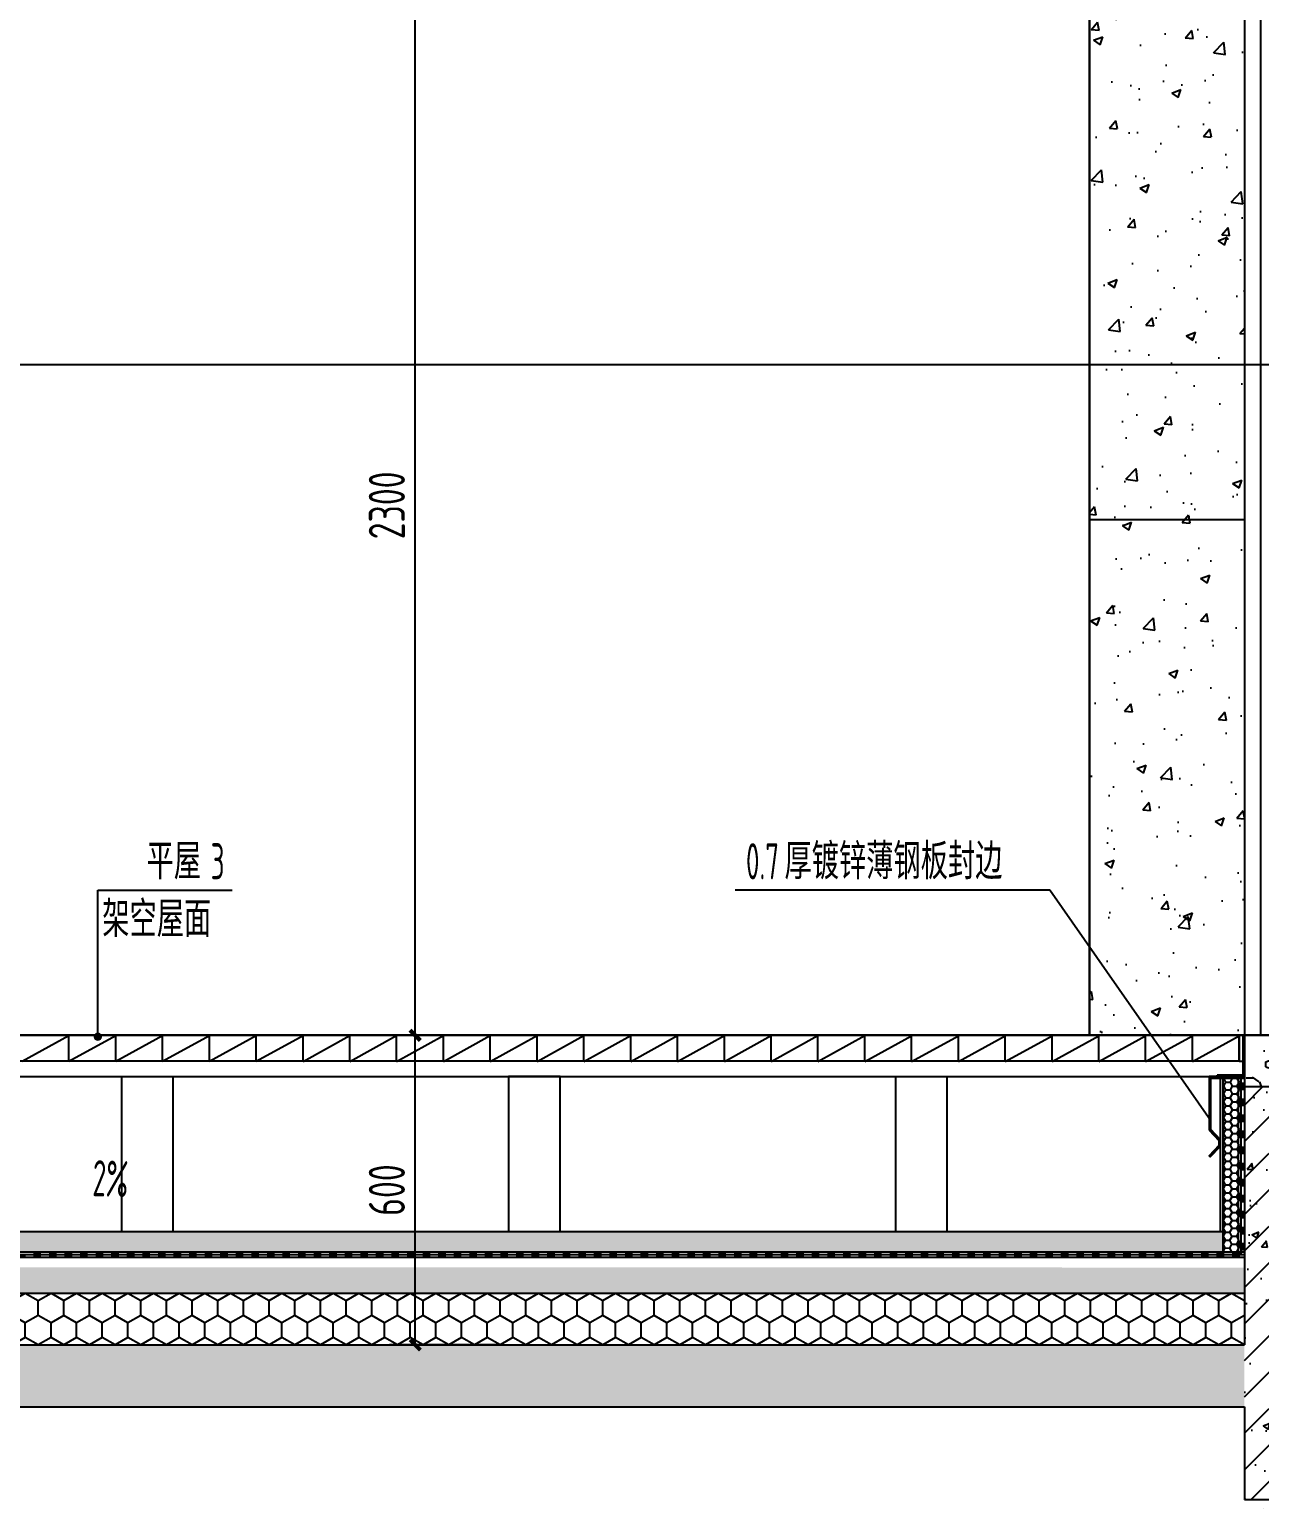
# Model space of a CAD drawing. Extents: x 198753 to 882193, y -399300 to 132460.
# Drawn here: x 409650 to 412034, y -65845 to -62995 of the extents above; entities that cross this region are included whole.
import ezdxf

# ---------------------------------------------------------------- set-up
doc = ezdxf.new("R2010")
doc.units = 0
doc.header["$LTSCALE"] = 1000
doc.header["$MEASUREMENT"] = 0
doc.linetypes.add('109-34 轴网$0$L1$0$$AUDIT_BAD_LTYPE1', pattern=[0])
doc.linetypes.add('DOTE', pattern=[2.42, 2, -0.2, 0.02, -0.2])
for name, color, linetype in [('01-标注_尺寸', 124, 'Continuous'), ('01-标注_符号', 200, 'Continuous'), ('02-TEXT_标注', 130, 'Continuous'), ('05-填充_156', 156, 'Continuous'), ('05-填充_天正', 26, 'Continuous'), ('A-D-玻璃剖线', 130, 'Continuous'), ('A-D-金属剖线', 200, 'Continuous'), ('A-O_屋面', 201, 'Continuous'), ('A-O_防水层', 222, 'Continuous'), ('A-SUR_保温', 222, 'Continuous'), ('A-TECH_结构', 21, 'Continuous'), ('A_AXIS-轴线', 36, 'DOTE'), ('A_STR-砌块墙', 121, 'Continuous'), ('A_STR-砼墙', 51, 'Continuous'), ('A_STR-砼柱', 51, 'Continuous'), ('D_石材E', 114, 'Continuous'), ('E-墙面分格', 146, 'Continuous')]:
    doc.layers.add(name, color=color, linetype=linetype)
doc.layers.add('04-不打印_辅助线', color=165, linetype='Continuous', plot=False)
doc.styles.add('_TCH_DIM', font='ROS1', dxfattribs={"width": 0.8, "bigfont": 'JD'})
doc.styles.add('_TCH_DIM_T3', font='ROS1', dxfattribs={"width": 0.8, "bigfont": 'JD'})
doc.dimstyles.new('_TCH_ARCH&&20', dxfattribs={"dimtxt": 70, "dimasz": 20, "dimexe": 50, "dimexo": 60, "dimgap": 20, "dimtad": 1, "dimdec": 0, "dimzin": 0, "dimdsep": 46, "dimtxsty": '_TCH_DIM_T3', "dimblk": 'ARCHTICK', "dimcen": 0.09, "dimclrt": 4, "dimazin": 2, "dimtfac": 1, "dimtdec": 0, "dimtix": 1, "dimtmove": 2, "dimatfit": 3, "dimfxl": 0, "dimtolj": 1, "dimtzin": 0, "dimarcsym": 0})
pattern_1 = [(45, (0, 0), (-35.355339, 35.355339), []), (50, (0, 0), (143.452037, -12.550427), [15, -165]), (355, (0, 0), (-27.750267, 150.438427), [12, -132]), (100.4514, (11.95, -1.05), (115.701876, 137.88791), [12.74804, -140.22842]), (46.1842, (0, 40), (213.44821, -33.1038), [22.5, -247.5]), (96.6356, (17.79, 37.24), (186.93254, 194.82357), [19.12206, -210.3426]), (351.1842, (0, 40), (186.93239, 194.82372), [18, -198]), (21, (20, 30), (119.38141, -80.523778), [15, -165]), (326, (20, 30), (48.663066, 145.03001), [12, -132]), (71.4514, (29.95, 23.29), (168.044526, 64.5061), [12.74804, -140.22842]), (37.5, (0, 0), (2.431971, 66.578771), [0, -130.4, 0, -134, 0, -132.5]), (7.5, (0, 0), (52.613907, 78.882342), [0, -76.4, 0, -127.4, 0, -50.5]), (327.5, (-44.6, 0), (106.764487, -4.5109743), [0, -50, 0, -156, 0, -207]), (317.5, (-64.6, 0), (116.637234, 20.020996), [0, -65, 0, -103.6, 0, -147])]
pattern_2 = [(0, (70.8, -73.2), (120, 240), [0, -240]), (0, (-69.6, -105.6), (120, 240), [0, -240]), (0, (8.4, -108), (120, 240), [0, -240]), (0, (93.6, -37.2), (120, 240), [0, -240]), (0, (-6, -120), (120, 240), [0, -240]), (0, (117.6, 114), (120, 240), [0, -240]), (0, (44.4, 94.8), (120, 240), [0, -240]), (0, (82.8, 64.8), (120, 240), [0, -240]), (0, (-112.8, 60), (120, 240), [0, -240]), (0, (4.8, 49.2), (120, 240), [0, -240]), (0, (-40.8, -12), (120, 240), [0, -240]), (0, (-38.4, -102), (120, 240), [0, -240]), (0, (51.6, -111.6), (120, 240), [0, -240]), (0, (117.6, -6), (120, 240), [0, -240]), (0, (-106.8, -43.2), (120, 240), [0, -240]), (0, (-86.4, -2.4), (120, 240), [0, -240]), (0, (7.2, -19.2), (120, 240), [0, -240]), (0, (-26.4, -54), (120, 240), [0, -240]), (0, (-45.6, 25.2), (120, 240), [0, -240]), (0, (-15.6, 115.2), (120, 240), [0, -240]), (0, (-97.2, -93.6), (120, 240), [0, -240]), (0, (34.8, 66), (120, 240), [0, -240]), (0, (-76.8, 69.6), (120, 240), [0, -240]), (0, (-96, 100.8), (120, 240), [0, -240]), (130.601294, (102.857, 38.857), (-599.99999337, 720.00000315), [10.53662, -4414.8444]), (18.434949, (85.714, 43.43), (599.9999978, 239.9999982), [10.8421, -1507.05116]), (90, (85.71, 33.14), (120, 240), [10.28571, -469.71426]), (161.565051, (96, 29.714), (-600.000003, 239.999982), [10.8421, -1507.05116]), (53.130102, (96, 29.714), (120, 240), [11.42857, -1188.5714]), (135, (105.14, -92.57), (-120.000015, 239.999984), [9.69746, -669.12504]), (45, (91.43, -92.57), (120, 239.999999), [9.69746, -669.12504]), (135, (98.286, -99.43), (-120.000015, 239.999984), [9.69746, -669.12504]), (45, (98.286, -99.43), (120, 239.999999), [9.69746, -669.12504]), (116.56505, (-10.29, 68.57), (-2e-05, 479.99999), [12.77753, -255.5506]), (180, (-16, 80), (-120, 240), [13.71429, -226.2857]), (63.43495, (-35.43, 68.57), (1e-06, 480), [12.77753, -255.5506]), (116.56505, (-29.71, 57.14), (-2e-05, 479.99999), [12.77753, -255.5506]), (0, (-29.71, 57.14), (120, 240), [13.71429, -226.2857]), (63.43495, (-16, 57.14), (1e-06, 480), [12.77753, -255.5506]), (107.102728, (80, -12.571), (-359.99998624, 1200.00000194), [15.54454, -6513.161]), (143.972626, (75.429, 2.286), (-2279.9999711, 1679.9999981), [15.54454, -3248.808]), (180, (62.86, 11.43), (-120, 240), [14.85714, -225.14284]), (36.0273733, (35.429, 2.286), (2279.99998315, 1679.9999819), [15.54454, -3248.808]), (71.565051, (30.857, -11.43), (360.000002, 1199.999998), [14.45613, -1503.43712]), (107.102728, (35.429, -26.286), (-359.99998624, 1200.00000194), [15.54454, -6513.161]), (143.972626, (48, -35.429), (-2279.9999711, 1679.9999981), [15.54454, -3248.808]), (0, (48, -35.43), (120, 240), [14.85714, -225.14284]), (36.0273733, (62.857, -35.429), (2279.99998315, 1679.9999819), [15.54454, -3248.808]), (71.565051, (75.43, -26.286), (360.000002, 1199.999998), [14.45613, -1503.43712]), (150.255118, (82.286, 99.43), (-360.0000009, 239.999997), [9.21401, -1925.72784]), (90, (74.29, 94.86), (120, 240), [9.14286, -470.8571]), (29.744881, (74.286, 94.857), (360.0000002, 239.9999989), [9.21401, -1925.72784]), (116.56505, (26.29, -70.86), (-2e-05, 479.99999), [12.77753, -255.5506]), (168.690067, (20.571, -59.429), (-1080.0000008, 239.999994), [11.6549, -2435.8742]), (41.185925, (0, -65.143), (2999.99998182, 2639.99997692), [12.14874, -5090.3208]), (90, (0, -76.57), (120, 240), [11.42857, -468.5714]), (138.814074, (9.143, -84.571), (-2999.99994668, 2640.0000168), [12.14874, -5090.3208]), (16.6992442, (9.143, -84.571), (3959.9999702, 1199.99998743), [11.93178, -4999.415]), (60.945396, (20.571, -81.143), (119.99999968, 239.99999788), [11.76643, -4930.1358]), (109.983106, (-74.286, 29.714), (-600.00000226, 1679.99999555), [13.3768, -5604.879]), (155.556045, (-78.857, 42.286), (-1560.00000595, 719.99998504), [13.8092, -5786.0526]), (24.4439547, (-104, 42.286), (1560.00000078, 719.99999654), [13.8092, -5786.0526]), (70.0168934, (-108.571, 29.714), (600.0000018, 1679.99999583), [13.3768, -5604.879]), (109.983106, (-104, 17.143), (-600.00000226, 1679.99999555), [13.3768, -5604.879]), (160.016893, (-91.429, 12.571), (-600.0000004, 239.9999891), [13.3768, -2795.751]), (19.9831065, (-91.429, 12.571), (599.9999967, 239.9999996), [13.3768, -2795.751]), (70.0168934, (-78.857, 17.143), (600.0000018, 1679.99999583), [13.3768, -5604.879]), (122.005383, (14.857, 8), (-120.0000161, 239.9999877), [10.78169, -2253.3736]), (18.434949, (-1.143, 13.714), (599.9999978, 239.9999982), [10.8421, -1507.05116]), (90, (-1.14, 3.43), (120, 240), [10.28571, -469.71426]), (161.565051, (9.143, 0), (-600.000003, 239.999982), [10.8421, -1507.05116]), (54.4623222, (9.143, 0), (839.9999988, 1199.9999982), [9.83123, -4119.2846]), (116.56505, (-54.86, -50.29), (-2e-05, 479.99999), [12.77753, -255.5506]), (180, (-60.57, -38.86), (-120, 240), [12.57143, -227.42856]), (59.0362434, (-80, -50.286), (120.0000004, 239.9999988), [13.32789, -2785.5288]), (120.963756, (-73.143, -61.714), (-120.0000164, 239.999989), [13.32789, -2785.5288]), (0, (-73.14, -61.71), (120, 240), [12.57143, -227.42856]), (63.43495, (-60.57, -61.71), (1e-06, 480), [12.77753, -255.5506])]

# ---------------------------------------------------------------- blocks, each defined once
blk = doc.blocks.new('$LinePat$防水层2')
at = {"color": 0}
blk.add_line((0, 0), (600, 0), dxfattribs=at)
blk.add_solid([(150, 0), (450, 0), (150, -100), (450, -100)], dxfattribs=at)
blk = doc.blocks.new('$LinePat$空心砌块')
at = {"color": 0}
for p in [(0, -300), (536, -300)]:
    blk.add_line(p, (536, 0), dxfattribs=at)
blk = doc.blocks.new('$LinePat$聚苯板')
at = {"color": 0}
for p, q in [((14.8, -8.6), (0, 0)), ((29.7, 0), (14.8, -8.6)), ((14.8, -8.6), (14.8, -25.7)), ((14.8, -25.7), (0, -34.3)), ((29.7, -34.3), (14.8, -25.7)), ((0, -34.3), (0, -51.4)), ((0, -51.4), (14.8, -60)), ((14.8, -60), (29.7, -51.4))]:
    blk.add_line(p, q, dxfattribs=at)
blk = doc.blocks.new('_ArchTick')
at = {"color": 0, "linetype": 'ByBlock', "const_width": 0.4}
blk.add_lwpolyline([(-0.5, -0.5), (0.5, 0.5)], dxfattribs=at)
blk = doc.blocks.new('*D1657')
at = {"layer": '01-标注_尺寸', "color": 0, "lineweight": -2, "transparency": 16777216}
for p, q in [((410564.7, -62644.9), (410348.1, -62644.9)), ((410398.1, -64944.9), (410398.1, -62644.9)), ((410564.7, -64944.9), (410348.1, -64944.9))]:
    blk.add_line(p, q, dxfattribs=at)
at = {"layer": 'Defpoints', "color": 0, "transparency": 16777216}
for p in [(410398.1, -62644.9), (410624.7, -62644.9), (410624.7, -64944.9)]:
    blk.add_point(p, dxfattribs=at)
at = {"layer": '01-标注_尺寸', "color": 0, "lineweight": -2, "transparency": 16777216, "xscale": 20, "yscale": 20, "zscale": 20}
for p, rotation in [((410398.1, -62644.9), 90), ((410398.1, -64944.9), 270)]:
    blk.add_blockref('_ArchTick', p, dxfattribs=dict(at, rotation=rotation))
at = {"layer": '01-标注_尺寸', "color": 4, "transparency": 16777216, "insert": (410343.1, -63917.6), "char_height": 70, "attachment_point": 5, "rotation": 90, "style": '_TCH_DIM_T3'}
blk.add_mtext('\\A1;2300', dxfattribs=at)
blk = doc.blocks.new('*D1658')
at = {"layer": '01-标注_尺寸', "color": 0, "lineweight": -2, "transparency": 16777216}
for p, q in [((410564.7, -64944.9), (410348.1, -64944.9)), ((410398.1, -65544.9), (410398.1, -64944.9)), ((410564.7, -65544.9), (410348.1, -65544.9))]:
    blk.add_line(p, q, dxfattribs=at)
at = {"layer": 'Defpoints', "color": 0, "transparency": 16777216}
for p in [(410398.1, -64944.9), (410624.7, -64944.9), (410624.7, -65544.9)]:
    blk.add_point(p, dxfattribs=at)
at = {"layer": '01-标注_尺寸', "color": 0, "lineweight": -2, "transparency": 16777216, "xscale": 20, "yscale": 20, "zscale": 20}
for p, rotation in [((410398.1, -64944.9), 90), ((410398.1, -65544.9), 270)]:
    blk.add_blockref('_ArchTick', p, dxfattribs=dict(at, rotation=rotation))
at = {"layer": '01-标注_尺寸', "color": 4, "transparency": 16777216, "insert": (410343.1, -65244.9), "char_height": 70, "attachment_point": 5, "rotation": 90, "style": '_TCH_DIM_T3'}
blk.add_mtext('\\A1;600', dxfattribs=at)
blk = doc.blocks.new('$WINLIB2D$00000004')
at = {"color": 0}
for points in [[(-0.5, 0.5), (-0.5, -0.5)], [(-0.5, 0.5), (0.5, 0.5)], [(0.5, -0.5), (0.5, 0.5)], [(-0.5, 0.2406), (0.5, 0.2406)], [(-0.5, -0.5), (0.5, -0.5)]]:
    blk.add_lwpolyline(points, dxfattribs=at)

msp = doc.modelspace()

# ---------------------------------------------------------------- hatches: boundary and pattern name
at = {"layer": '05-填充_156'}
h = msp.add_hatch(dxfattribs=at)
h.set_pattern_fill('AR-CONC', color=256, scale=100)
h.set_pattern_definition([(50, (362287.21, -77844.9), (182.18467, -15.9391), [19.05, -209.55]), (355, (362287.21, -77844.9), (-35.2428, 191.05664), [15.24, -167.64]), (100.451, (362302.4, -77846.23), (146.9425, 175.1167), [16.19, -178.09]), (46.1842, (362287.21, -77794.1), (271.079, -42.0423), [28.575, -314.325]), (96.6356, (362309.8, -77797.6), (237.4042, 247.4256), [24.285, -267.135]), (351.184, (362287.21, -77794.1), (237.4046, 247.4251), [22.86, -251.46]), (21, (362312.61, -77806.8), (151.6149, -102.2655), [19.05, -209.55]), (326, (362312.61, -77806.8), (61.802, 184.18797), [15.24, -167.64]), (71.4514, (362325.25, -77815.32), (213.4165, 81.92286), [16.19, -178.09]), (37.5, (362287.214, -77844.9), (3.0886, 84.55504), [0, -165.608, 0, -170.18, 0, -168.275]), (7.5, (362287.21, -77844.9), (66.81966, 100.18057), [0, -97.028, 0, -161.798, 0, -64.135]), (327.5, (362230.57, -77844.9), (135.590595, -5.72874), [0, -63.5, 0, -198.12, 0, -262.89]), (317.5, (362205.17, -77844.9), (148.12918, 25.4265), [0, -82.55, 0, -131.572, 0, -186.69])])
h.paths.add_polyline_path([(411704.9, -62644.9), (412004.9, -62644.9), (412004.9, -64944.9), (411704.9, -64944.9)])
at = {"layer": '05-填充_天正', "linetype": '109-34 轴网$0$L1$0$$AUDIT_BAD_LTYPE1'}
h = msp.add_hatch(dxfattribs=at)
h.set_pattern_fill('加气混凝土', color=256, scale=20, style=0)
h.set_pattern_definition(pattern_2)
h.paths.add_polyline_path([(412004.9, -65044.9), (412124.9, -65044.9), (412124.9, -64944.9), (412004.9, -64944.9)])
at = {"layer": '05-填充_天正'}
h = msp.add_hatch(dxfattribs=at)
h.set_pattern_fill('钢筋混凝土', color=256, scale=20, style=0)
h.set_pattern_definition(pattern_1)
h.paths.add_polyline_path([(412004.9, -65844.9), (412404.9, -65844.9), (412404.9, -65044.9), (412004.9, -65044.9)])
h = msp.add_hatch(dxfattribs=at)
h.set_pattern_fill('钢筋混凝土', color=256, scale=20, style=0)
h.set_pattern_definition(pattern_1)
h.paths.add_polyline_path([(412004.9, -65664.9), (412004.9, -65544.9), (407854.9, -65544.9), (407854.9, -65664.9)])
at = {"layer": '05-填充_天正', "linetype": '109-34 轴网$0$L1$0$$AUDIT_BAD_LTYPE1'}
h = msp.add_hatch(dxfattribs=at)
h.set_pattern_fill('加气混凝土', color=256, scale=20, style=0)
h.set_pattern_definition(pattern_2)
h.paths.add_polyline_path([(412124.9, -65844.9), (412004.9, -65844.9), (412004.9, -66844.9), (412124.9, -66844.9)])
at = {"layer": 'A-SUR_保温'}
h = msp.add_hatch(dxfattribs=at)
h.set_pattern_fill('混凝土', color=26, scale=15)
h.set_pattern_definition([(50, (318550.37, 336778.2), (107.589027, -9.41282), [11.25, -123.75]), (355, (318550.37, 336778.2), (-20.8127, 112.82882), [9, -99]), (100.4514, (318559.34, 336777.41), (86.776407, 103.41593), [9.561029, -105.171317]), (46.1842, (318550.37, 336808.2), (160.086157, -24.827852), [16.875, -185.625]), (96.6356, (318563.71, 336806.13), (140.199406, 146.11768), [14.34154, -157.75695]), (351.1842, (318550.37, 336808.2), (140.19929, 146.11779), [13.5, -148.5]), (21, (318565.37, 336800.7), (89.536058, -60.392834), [11.25, -123.75]), (326, (318565.37, 336800.7), (36.4973, 108.772507), [9, -99]), (71.4514, (318572.83, 336795.66), (126.033394, 48.379575), [9.561029, -105.171317]), (37.5, (318550.372, 336778.197), (1.8239783, 49.934078), [0, -97.8, 0, -100.5, 0, -99.375]), (7.5, (318550.37, 336778.2), (39.4604306, 59.161757), [0, -57.3, 0, -95.55, 0, -37.875]), (327.5, (318516.922, 336778.197), (80.0733654, -3.3832308), [0, -37.5, 0, -117, 0, -155.25]), (317.5, (318501.92, 336778.2), (87.477925, 15.015747), [0, -48.75, 0, -77.7, 0, -110.25])])
h.paths.add_polyline_path([(411963.6, -65365), (411963.6, -65325), (407797.1, -65324.9), (407796.8, -65365)])
h = msp.add_hatch(dxfattribs=at)
h.set_pattern_fill('加气混凝土', color=26, scale=20)
h.set_pattern_definition([(0, (438779.92, 332549.66), (120, 240), [0, -240]), (0, (438639.52, 332517.26), (120, 240), [0, -240]), (0, (438717.52, 332514.86), (120, 240), [0, -240]), (0, (438802.72, 332585.66), (120, 240), [0, -240]), (0, (438703.12, 332502.86), (120, 240), [0, -240]), (0, (438826.72, 332736.86), (120, 240), [0, -240]), (0, (438753.52, 332717.66), (120, 240), [0, -240]), (0, (438791.92, 332687.66), (120, 240), [0, -240]), (0, (438596.32, 332682.86), (120, 240), [0, -240]), (0, (438713.92, 332672.06), (120, 240), [0, -240]), (0, (438668.32, 332610.86), (120, 240), [0, -240]), (0, (438670.72, 332520.86), (120, 240), [0, -240]), (0, (438760.72, 332511.26), (120, 240), [0, -240]), (0, (438826.72, 332616.86), (120, 240), [0, -240]), (0, (438602.32, 332579.66), (120, 240), [0, -240]), (0, (438622.72, 332620.46), (120, 240), [0, -240]), (0, (438716.32, 332603.66), (120, 240), [0, -240]), (0, (438682.72, 332568.86), (120, 240), [0, -240]), (0, (438663.52, 332648.06), (120, 240), [0, -240]), (0, (438693.52, 332738.06), (120, 240), [0, -240]), (0, (438611.92, 332529.26), (120, 240), [0, -240]), (0, (438743.92, 332688.86), (120, 240), [0, -240]), (0, (438632.32, 332692.46), (120, 240), [0, -240]), (0, (438613.12, 332723.66), (120, 240), [0, -240]), (130.601294, (438811.976, 332661.719), (-599.99999337, 720.00000315), [10.53662, -4414.8444]), (18.434949, (438794.833, 332666.29), (599.9999978, 239.9999982), [10.8421, -1507.05116]), (90, (438794.83, 332656), (120, 240), [10.28571, -469.71426]), (161.565051, (438805.12, 332652.576), (-600.000003, 239.999982), [10.8421, -1507.05116]), (53.130102, (438805.12, 332652.576), (120, 240), [11.42857, -1188.5714]), (135, (438814.26, 332530.29), (-120.000015, 239.999984), [9.69746, -669.12504]), (45, (438800.55, 332530.29), (120, 239.999999), [9.69746, -669.12504]), (135, (438807.405, 332523.43), (-120.000015, 239.999984), [9.69746, -669.12504]), (45, (438807.405, 332523.43), (120, 239.999999), [9.69746, -669.12504]), (116.56505, (438698.83, 332691.43), (-2e-05, 479.99999), [12.77753, -255.5506]), (180, (438693.12, 332702.86), (-120, 240), [13.71429, -226.2857]), (63.43495, (438673.7, 332691.43), (1e-06, 480), [12.77753, -255.5506]), (116.56505, (438679.4, 332680), (-2e-05, 479.99999), [12.77753, -255.5506]), (0, (438679.4, 332680), (120, 240), [13.71429, -226.2857]), (63.43495, (438693.12, 332680), (1e-06, 480), [12.77753, -255.5506]), (107.102728, (438789.119, 332610.29), (-359.99998624, 1200.00000194), [15.54454, -6513.161]), (143.972626, (438784.548, 332625.147), (-2279.9999711, 1679.9999981), [15.54454, -3248.808]), (180, (438771.98, 332634.3), (-120, 240), [14.85714, -225.14284]), (36.0273733, (438744.548, 332625.147), (2279.99998315, 1679.9999819), [15.54454, -3248.808]), (71.565051, (438739.976, 332611.433), (360.000002, 1199.999998), [14.45613, -1503.43712]), (107.102728, (438744.548, 332596.576), (-359.99998624, 1200.00000194), [15.54454, -6513.161]), (143.972626, (438757.12, 332587.433), (-2279.9999711, 1679.9999981), [15.54454, -3248.808]), (0, (438757.12, 332587.43), (120, 240), [14.85714, -225.14284]), (36.0273733, (438771.976, 332587.433), (2279.99998315, 1679.9999819), [15.54454, -3248.808]), (71.565051, (438784.548, 332596.576), (360.000002, 1199.999998), [14.45613, -1503.43712]), (150.255118, (438791.405, 332722.29), (-360.0000009, 239.999997), [9.21401, -1925.72784]), (90, (438783.4, 332717.72), (120, 240), [9.14286, -470.8571]), (29.744881, (438783.405, 332717.72), (360.0000002, 239.9999989), [9.21401, -1925.72784]), (116.56505, (438735.4, 332552), (-2e-05, 479.99999), [12.77753, -255.5506]), (168.690067, (438729.69, 332563.433), (-1080.0000008, 239.999994), [11.6549, -2435.8742]), (41.185925, (438709.119, 332557.719), (2999.99998182, 2639.9999769), [12.14874, -5090.3208]), (90, (438709.12, 332546.29), (120, 240), [11.42857, -468.5714]), (138.814074, (438718.262, 332538.29), (-2999.99994668, 2640.0000168), [12.14874, -5090.3208]), (16.6992442, (438718.262, 332538.29), (3959.9999702, 1199.99998743), [11.93178, -4999.415]), (60.945396, (438729.691, 332541.719), (119.99999968, 239.99999788), [11.76643, -4930.1358]), (109.983106, (438634.833, 332652.576), (-600.00000226, 1679.99999555), [13.3768, -5604.879]), (155.556045, (438630.262, 332665.147), (-1560.00000595, 719.99998504), [13.8092, -5786.0526]), (24.4439547, (438605.119, 332665.147), (1560.00000078, 719.99999654), [13.8092, -5786.0526]), (70.0168934, (438600.548, 332652.576), (600.0000018, 1679.99999583), [13.3768, -5604.879]), (109.983106, (438605.119, 332640.004), (-600.00000226, 1679.99999555), [13.3768, -5604.879]), (160.016893, (438617.69, 332635.433), (-600.0000004, 239.9999891), [13.3768, -2795.751]), (19.9831065, (438617.69, 332635.433), (599.9999967, 239.9999996), [13.3768, -2795.751]), (70.0168934, (438630.262, 332640.004), (600.0000018, 1679.99999583), [13.3768, -5604.879]), (122.005383, (438723.976, 332630.862), (-120.0000161, 239.9999877), [10.78169, -2253.3736]), (18.434949, (438707.976, 332636.576), (599.9999978, 239.9999982), [10.8421, -1507.05116]), (90, (438707.98, 332626.29), (120, 240), [10.28571, -469.71426]), (161.565051, (438718.262, 332622.86), (-600.000003, 239.999982), [10.8421, -1507.05116]), (54.462322, (438718.262, 332622.862), (839.9999988, 1199.9999982), [9.83123, -4119.2846]), (116.56505, (438654.26, 332572.58), (-2e-05, 479.99999), [12.77753, -255.5506]), (180, (438648.55, 332584), (-120, 240), [12.57143, -227.42856]), (59.0362434, (438629.12, 332572.576), (120.0000004, 239.9999988), [13.32789, -2785.5288]), (120.963756, (438635.976, 332561.147), (-120.0000164, 239.999989), [13.32789, -2785.5288]), (0, (438635.98, 332561.15), (120, 240), [12.57143, -227.42856]), (63.43495, (438648.55, 332561.15), (1e-06, 480), [12.77753, -255.5506])])
h.paths.add_polyline_path([(412004.9, -65444.9), (412004.9, -65395), (407804.9, -65394.7), (407804.9, -65444.8)])

# ---------------------------------------------------------------- linework, layer by layer
at = {"layer": '01-标注_符号'}
for p, q in [((409783, -64947.6), (409783, -64663.5)), ((409783, -64663.5), (410043.6, -64663.5)), ((411628, -64663.5), (411018, -64663.5)), ((411939.5, -65110.9), (411628, -64663.5))]:
    msp.add_line(p, q, dxfattribs=at)
at = {"layer": '01-标注_符号', "const_width": 8}
msp.add_lwpolyline([(409783, -64951.6, 1), (409783, -64943.6, 1)], format="xyb", close=True, dxfattribs=at)
at = {"layer": '01-标注_符号'}
msp.add_lwpolyline([(409690.4, -65275, 0, 0, 0), (409849, -65280.1, 16, 0, 0), (409909, -65282.1, 0, 0, 0)], format="xyseb", dxfattribs=at)
at = {"layer": '04-不打印_辅助线', "color": 251}
for p, q in [((418057.9, -63644.9), (342773.5, -63644.9)), ((418057.9, -64944.9), (338573.5, -64944.9))]:
    msp.add_line(p, q, dxfattribs=at)
at = {"layer": '05-填充_156'}
msp.add_lwpolyline([(411704.9, -62644.9), (412004.9, -62644.9), (412004.9, -64944.9), (411704.9, -64944.9)], close=True, dxfattribs=at)
at = {"layer": 'A-D-金属剖线'}
msp.add_line((411951.9, -65025), (411951.9, -65022), dxfattribs=at)
for points in [[(411951.9, -65025), (412004.9, -65025), (412004.9, -64944.9), (412001.9, -64944.9), (412001.9, -65022), (411951.9, -65022)], [(411936.5, -65128.5), (411955.6, -65148.5), (411955.6, -65158.5), (411936.5, -65178.5), (411938.6, -65180.6), (411958.6, -65159.7), (411958.6, -65147.2), (411939.5, -65127.4), (411939.5, -65028), (412004.9, -65028), (412004.9, -65028), (412004.9, -65028), (412004.9, -65025), (411936.5, -65025), (411936.5, -65128.5)]]:
    msp.add_lwpolyline(points, dxfattribs=at)
at = {"layer": 'A-O_屋面'}
for p, q in [((411994.9, -64995), (412001.9, -64995)), ((407822.2, -65024.9), (412004.9, -65025)), ((411958.6, -65325.3), (411958.6, -65028)), ((411963.6, -65325.3), (411963.6, -65028)), ((411963.6, -65364.9), (411963.6, -65028)), ((407775.2, -65324.9), (411963.6, -65324.9)), ((407775.2, -65374.9), (412004.9, -65374.9))]:
    msp.add_line(p, q, dxfattribs=at)
msp.add_lwpolyline([(407775.2, -64300.3), (407775.2, -65339.9, 0.49936), (407810.2, -65374.9), (412004.9, -65374.9)], format="xyb", dxfattribs=at)
for points in [[(407822.2, -64944.9), (411994.9, -64944.9), (411994.9, -64995), (407822.2, -64995)], [(409829, -65025), (409829, -65325.1), (409929, -65325.1), (409929, -65025.1), (409829, -65025.1)], [(410579, -65025), (410579, -65325), (410679, -65325), (410679, -65025), (410579, -65025)], [(411329, -65025.2), (411329, -65325.2), (411429, -65325.2), (411429, -65025.2), (411329, -65025.2)]]:
    msp.add_lwpolyline(points, close=True, dxfattribs=at)
msp.add_lwpolyline([(407774.9, -65444.9), (412003.3, -65444.9)], dxfattribs=at)
at = {"layer": 'A-O_防水层'}
msp.add_lwpolyline([(407785.2, -64644.9), (407785.2, -65339.9, 0.414214), (407810.2, -65364.9), (411998.5, -65364.9)], format="xyb", dxfattribs=at)
at = {"layer": 'A-TECH_结构'}
msp.add_lwpolyline([(412004.9, -63044.9), (412004.9, -64944.9)], dxfattribs=at)
at = {"layer": 'A_AXIS-轴线', "ltscale": 0.4}
msp.add_line((408537.3, -64944.9), (414162.8, -64944.9), dxfattribs=at)
at = {"layer": 'A_STR-砌块墙', "linetype": '109-34 轴网$0$L1$0$$AUDIT_BAD_LTYPE1'}
for p, q in [((412124.9, -64944.9), (412004.9, -64944.9)), ((412004.9, -64944.9), (412004.9, -65044.9))]:
    msp.add_line(p, q, dxfattribs=at)
at = {"layer": 'A_STR-砼墙'}
for p, q in [((407854.9, -65544.9), (412004.9, -65544.9)), ((407854.9, -65664.9), (412004.9, -65664.9))]:
    msp.add_line(p, q, dxfattribs=at)
at = {"layer": 'A_STR-砼柱'}
for p, q in [((412404.9, -65044.9), (412004.9, -65044.9)), ((412004.9, -65044.9), (412004.9, -65544.9)), ((412004.9, -65664.9), (412004.9, -65844.9)), ((412004.9, -65844.9), (412404.9, -65844.9))]:
    msp.add_line(p, q, dxfattribs=at)
at = {"layer": 'D_石材E'}
msp.add_line((411704.9, -62644.9), (411704.9, -64944.9), dxfattribs=at)
at = {"layer": 'E-墙面分格'}
msp.add_line((411704.9, -63944.9), (412004.9, -63944.9), dxfattribs=at)

# ---------------------------------------------------------------- block references
at = {"layer": 'A-D-玻璃剖线', "xscale": 2300, "yscale": -120, "zscale": 120, "rotation": 269.9999999999984}
msp.add_blockref('$WINLIB2D$00000004', (412064.9, -63794.9), dxfattribs=at)
at = {"layer": 'A-O_防水层', "yscale": 0.05, "zscale": 0.05}
for p, xscale, rotation in [((411993.5, -65058.7), 0.05109198122553965, 89.9999999996934), ((411998.5, -65059.2), 0.05186735958813216, 89.99999999973696), ((411993.5, -65089.3), 0.05109198122553965, 89.9999999996934), ((411998.5, -65090.3), 0.05186735958813216, 89.99999999973696), ((411993.5, -65120), 0.05109198122553965, 89.9999999996934), ((411998.5, -65121.4), 0.05186735958813216, 89.99999999973696), ((411993.5, -65150.7), 0.05109198122553965, 89.9999999996934), ((411998.5, -65152.5), 0.05186735958813216, 89.99999999973696), ((411993.5, -65181.3), 0.05109198122553965, 89.9999999996934), ((411998.5, -65183.6), 0.05186735958813216, 89.99999999973696), ((411993.5, -65212), 0.05109198122553965, 89.9999999996934), ((411998.5, -65214.8), 0.05186735958813216, 89.99999999973696), ((411993.5, -65242.6), 0.05109198122553965, 89.9999999996934), ((411998.5, -65245.9), 0.05186735958813216, 89.99999999973696), ((411993.5, -65273.3), 0.05109198122553965, 89.9999999996934), ((411998.5, -65277), 0.05186735958813216, 89.99999999973696), ((411993.5, -65303.9), 0.05109198122553965, 89.9999999996934), ((411998.5, -65308.1), 0.05186735958813216, 89.99999999973696), ((411993.5, -65334.6), 0.05109198122553965, 89.9999999996934), ((411998.5, -65339.2), 0.05186735958813216, 89.99999999973696), ((411993.5, -65365.2), 0.05109198122553965, 89.9999999996934), ((411998.5, -65370.4), 0.05186735958813216, 89.99999999973696), ((409620.3, -65369.9), 0.05027979406903803, 359.9999999999922), ((409650.5, -65364.9), 0.05027977782811795, 359.999999999992), ((409650.5, -65369.9), 0.05027979406903803, 359.9999999999922), ((409680.6, -65364.9), 0.05027977782811795, 359.999999999992), ((409680.6, -65369.9), 0.05027979406903803, 359.9999999999922), ((409710.8, -65364.9), 0.05027977782811795, 359.999999999992), ((409710.8, -65369.9), 0.05027979406903803, 359.9999999999922), ((409741, -65364.9), 0.05027977782811795, 359.999999999992), ((409741, -65369.9), 0.05027979406903803, 359.9999999999922), ((409771.1, -65364.9), 0.05027977782811795, 359.999999999992), ((409771.1, -65369.9), 0.05027979406903803, 359.9999999999922), ((409801.3, -65364.9), 0.05027977782811795, 359.999999999992), ((409801.3, -65369.9), 0.05027979406903803, 359.9999999999922), ((409831.5, -65364.9), 0.05027977782811795, 359.999999999992), ((409831.5, -65369.9), 0.05027979406903803, 359.9999999999922), ((409861.6, -65364.9), 0.05027977782811795, 359.999999999992), ((409861.6, -65369.9), 0.05027979406903803, 359.9999999999922), ((409891.8, -65364.9), 0.05027977782811795, 359.999999999992), ((409891.8, -65369.9), 0.05027979406903803, 359.9999999999922), ((409922, -65364.9), 0.05027977782811795, 359.999999999992), ((409922, -65369.9), 0.05027979406903803, 359.9999999999922), ((409952.1, -65364.9), 0.05027977782811795, 359.999999999992), ((409952.1, -65369.9), 0.05027979406903803, 359.9999999999922), ((409982.3, -65364.9), 0.05027977782811795, 359.999999999992), ((409982.3, -65369.9), 0.05027979406903803, 359.9999999999922), ((410012.5, -65364.9), 0.05027977782811795, 359.999999999992), ((410012.5, -65369.9), 0.05027979406903803, 359.9999999999922), ((410042.6, -65364.9), 0.05027977782811795, 359.999999999992), ((410042.6, -65369.9), 0.05027979406903803, 359.9999999999922), ((410072.8, -65364.9), 0.05027977782811795, 359.999999999992), ((410072.8, -65369.9), 0.05027979406903803, 359.9999999999922), ((410103, -65364.9), 0.05027977782811795, 359.999999999992), ((410103, -65369.9), 0.05027979406903803, 359.9999999999922), ((410133.1, -65364.9), 0.05027977782811795, 359.999999999992), ((410133.1, -65369.9), 0.05027979406903803, 359.9999999999922), ((410163.3, -65364.9), 0.05027977782811795, 359.999999999992), ((410163.3, -65369.9), 0.05027979406903803, 359.9999999999922), ((410193.5, -65364.9), 0.05027977782811795, 359.999999999992), ((410193.5, -65369.9), 0.05027979406903803, 359.9999999999922), ((410223.6, -65364.9), 0.05027977782811795, 359.999999999992), ((410223.6, -65369.9), 0.05027979406903803, 359.9999999999922), ((410253.8, -65364.9), 0.05027977782811795, 359.999999999992), ((410253.8, -65369.9), 0.05027979406903803, 359.9999999999922), ((410284, -65364.9), 0.05027977782811795, 359.999999999992), ((410284, -65369.9), 0.05027979406903803, 359.9999999999922), ((410314.1, -65364.9), 0.05027977782811795, 359.999999999992), ((410314.1, -65369.9), 0.05027979406903803, 359.9999999999922), ((410344.3, -65364.9), 0.05027977782811795, 359.999999999992), ((410344.3, -65369.9), 0.05027979406903803, 359.9999999999922), ((410374.5, -65364.9), 0.05027977782811795, 359.999999999992), ((410374.5, -65369.9), 0.05027979406903803, 359.9999999999922), ((410404.7, -65364.9), 0.05027977782811795, 359.999999999992), ((410404.7, -65369.9), 0.05027979406903803, 359.9999999999922), ((410434.8, -65364.9), 0.05027977782811795, 359.999999999992), ((410434.8, -65369.9), 0.05027979406903803, 359.9999999999922), ((410465, -65364.9), 0.05027977782811795, 359.999999999992), ((410465, -65369.9), 0.05027979406903803, 359.9999999999922), ((410495.2, -65364.9), 0.05027977782811795, 359.999999999992), ((410495.2, -65369.9), 0.05027979406903803, 359.9999999999922), ((410525.3, -65364.9), 0.05027977782811795, 359.999999999992), ((410525.3, -65369.9), 0.05027979406903803, 359.9999999999922), ((410555.5, -65364.9), 0.05027977782811795, 359.999999999992), ((410555.5, -65369.9), 0.05027979406903803, 359.9999999999922), ((410585.7, -65364.9), 0.05027977782811795, 359.999999999992), ((410585.7, -65369.9), 0.05027979406903803, 359.9999999999922), ((410615.8, -65364.9), 0.05027977782811795, 359.999999999992), ((410615.8, -65369.9), 0.05027979406903803, 359.9999999999922), ((410646, -65364.9), 0.05027977782811795, 359.999999999992), ((410646, -65369.9), 0.05027979406903803, 359.9999999999922), ((410676.2, -65364.9), 0.05027977782811795, 359.999999999992), ((410676.2, -65369.9), 0.05027979406903803, 359.9999999999922), ((410706.3, -65364.9), 0.05027977782811795, 359.999999999992), ((410706.3, -65369.9), 0.05027979406903803, 359.9999999999922), ((410736.5, -65364.9), 0.05027977782811795, 359.999999999992), ((410736.5, -65369.9), 0.05027979406903803, 359.9999999999922), ((410766.7, -65364.9), 0.05027977782811795, 359.999999999992), ((410766.7, -65369.9), 0.05027979406903803, 359.9999999999922), ((410796.8, -65364.9), 0.05027977782811795, 359.999999999992), ((410796.8, -65369.9), 0.05027979406903803, 359.9999999999922), ((410827, -65364.9), 0.05027977782811795, 359.999999999992), ((410827, -65369.9), 0.05027979406903803, 359.9999999999922), ((410857.2, -65364.9), 0.05027977782811795, 359.999999999992), ((410857.2, -65369.9), 0.05027979406903803, 359.9999999999922), ((410887.3, -65364.9), 0.05027977782811795, 359.999999999992), ((410887.3, -65369.9), 0.05027979406903803, 359.9999999999922), ((410917.5, -65364.9), 0.05027977782811795, 359.999999999992), ((410917.5, -65369.9), 0.05027979406903803, 359.9999999999922), ((410947.7, -65364.9), 0.05027977782811795, 359.999999999992), ((410947.7, -65369.9), 0.05027979406903803, 359.9999999999922), ((410977.8, -65364.9), 0.05027977782811795, 359.999999999992), ((410977.8, -65369.9), 0.05027979406903803, 359.9999999999922), ((411008, -65364.9), 0.05027977782811795, 359.999999999992), ((411008, -65369.9), 0.05027979406903803, 359.9999999999922), ((411038.2, -65364.9), 0.05027977782811795, 359.999999999992), ((411038.2, -65369.9), 0.05027979406903803, 359.9999999999922), ((411068.3, -65364.9), 0.05027977782811795, 359.999999999992), ((411068.3, -65369.9), 0.05027979406903803, 359.9999999999922), ((411098.5, -65364.9), 0.05027977782811795, 359.999999999992), ((411098.5, -65369.9), 0.05027979406903803, 359.9999999999922), ((411128.7, -65364.9), 0.05027977782811795, 359.999999999992), ((411128.7, -65369.9), 0.05027979406903803, 359.9999999999922), ((411158.8, -65364.9), 0.05027977782811795, 359.999999999992), ((411158.8, -65369.9), 0.05027979406903803, 359.9999999999922), ((411189, -65364.9), 0.05027977782811795, 359.999999999992), ((411189, -65369.9), 0.05027979406903803, 359.9999999999922), ((411219.2, -65364.9), 0.05027977782811795, 359.999999999992), ((411219.2, -65369.9), 0.05027979406903803, 359.9999999999922), ((411249.4, -65364.9), 0.05027977782811795, 359.999999999992), ((411249.4, -65369.9), 0.05027979406903803, 359.9999999999922), ((411279.5, -65364.9), 0.05027977782811795, 359.999999999992), ((411279.5, -65369.9), 0.05027979406903803, 359.9999999999922), ((411309.7, -65364.9), 0.05027977782811795, 359.999999999992), ((411309.7, -65369.9), 0.05027979406903803, 359.9999999999922), ((411339.9, -65364.9), 0.05027977782811795, 359.999999999992), ((411339.9, -65369.9), 0.05027979406903803, 359.9999999999922), ((411370, -65364.9), 0.05027977782811795, 359.999999999992), ((411370, -65369.9), 0.05027979406903803, 359.9999999999922), ((411400.2, -65364.9), 0.05027977782811795, 359.999999999992), ((411400.2, -65369.9), 0.05027979406903803, 359.9999999999922), ((411430.4, -65364.9), 0.05027977782811795, 359.999999999992), ((411430.4, -65369.9), 0.05027979406903803, 359.9999999999922), ((411460.5, -65364.9), 0.05027977782811795, 359.999999999992), ((411460.5, -65369.9), 0.05027979406903803, 359.9999999999922), ((411490.7, -65364.9), 0.05027977782811795, 359.999999999992), ((411490.7, -65369.9), 0.05027979406903803, 359.9999999999922), ((411520.9, -65364.9), 0.05027977782811795, 359.999999999992), ((411520.9, -65369.9), 0.05027979406903803, 359.9999999999922), ((411551, -65364.9), 0.05027977782811795, 359.999999999992), ((411551, -65369.9), 0.05027979406903803, 359.9999999999922), ((411581.2, -65364.9), 0.05027977782811795, 359.999999999992), ((411581.2, -65369.9), 0.05027979406903803, 359.9999999999922), ((411611.4, -65364.9), 0.05027977782811795, 359.999999999992), ((411611.4, -65369.9), 0.05027979406903803, 359.9999999999922), ((411641.5, -65364.9), 0.05027977782811795, 359.999999999992), ((411641.5, -65369.9), 0.05027979406903803, 359.9999999999922), ((411671.7, -65364.9), 0.05027977782811795, 359.999999999992), ((411671.7, -65369.9), 0.05027979406903803, 359.9999999999922), ((411701.9, -65364.9), 0.05027977782811795, 359.999999999992), ((411701.9, -65369.9), 0.05027979406903803, 359.9999999999922), ((411732, -65364.9), 0.05027977782811795, 359.999999999992), ((411732, -65369.9), 0.05027979406903803, 359.9999999999922), ((411762.2, -65364.9), 0.05027977782811795, 359.999999999992), ((411762.2, -65369.9), 0.05027979406903803, 359.9999999999922), ((411792.4, -65364.9), 0.05027977782811795, 359.999999999992), ((411792.4, -65369.9), 0.05027979406903803, 359.9999999999922), ((411822.5, -65364.9), 0.05027977782811795, 359.999999999992), ((411822.5, -65369.9), 0.05027979406903803, 359.9999999999922), ((411852.7, -65364.9), 0.05027977782811795, 359.999999999992), ((411852.7, -65369.9), 0.05027979406903803, 359.9999999999922), ((411882.9, -65364.9), 0.05027977782811795, 359.999999999992), ((411882.9, -65369.9), 0.05027979406903803, 359.9999999999922), ((411913, -65364.9), 0.05027977782811795, 359.999999999992), ((411913, -65369.9), 0.05027979406903803, 359.9999999999922), ((411943.2, -65364.9), 0.05027977782811795, 359.999999999992), ((411943.2, -65369.9), 0.05027979406903803, 359.9999999999922), ((411973.4, -65364.9), 0.05027977782811795, 359.999999999992), ((411973.4, -65369.9), 0.05027979406903803, 359.9999999999922)]:
    msp.add_blockref('$LinePat$防水层2', p, dxfattribs=dict(at, xscale=xscale, rotation=rotation))
at = {"layer": 'A-SUR_保温', "color": 26}
for name, p, xscale, yscale, zscale, rotation in [('$LinePat$空心砌块', (409636.4, -64945.2), 0.1691971289958409, 0.1666666666666667, 0.1666666666666667, 359.9889589408891), ('$LinePat$空心砌块', (409727.1, -64945.3), 0.1691971289958409, 0.1666666666666667, 0.1666666666666667, 359.9889589408891), ('$LinePat$空心砌块', (409817.9, -64945.3), 0.1691971289958409, 0.1666666666666667, 0.1666666666666667, 359.9889589408891), ('$LinePat$空心砌块', (409908.6, -64945.3), 0.1691971289958409, 0.1666666666666667, 0.1666666666666667, 359.9889589408891), ('$LinePat$空心砌块', (409999.3, -64945.3), 0.1691971289958409, 0.1666666666666667, 0.1666666666666667, 359.9889589408891), ('$LinePat$空心砌块', (410090, -64945.3), 0.1691971289958409, 0.1666666666666667, 0.1666666666666667, 359.9889589408891), ('$LinePat$空心砌块', (410180.7, -64945.4), 0.1691971289958409, 0.1666666666666667, 0.1666666666666667, 359.9889589408891), ('$LinePat$空心砌块', (410271.4, -64945.4), 0.1691971289958409, 0.1666666666666667, 0.1666666666666667, 359.9889589408891), ('$LinePat$空心砌块', (410362.1, -64945.4), 0.1691971289958409, 0.1666666666666667, 0.1666666666666667, 359.9889589408891), ('$LinePat$空心砌块', (410452.8, -64945.4), 0.1691971289958409, 0.1666666666666667, 0.1666666666666667, 359.9889589408891), ('$LinePat$空心砌块', (410543.5, -64945.4), 0.1691971289958409, 0.1666666666666667, 0.1666666666666667, 359.9889589408891), ('$LinePat$空心砌块', (410634.3, -64945.4), 0.1691971289958409, 0.1666666666666667, 0.1666666666666667, 359.9889589408891), ('$LinePat$空心砌块', (410725, -64945.5), 0.1691971289958409, 0.1666666666666667, 0.1666666666666667, 359.9889589408891), ('$LinePat$空心砌块', (410815.7, -64945.5), 0.1691971289958409, 0.1666666666666667, 0.1666666666666667, 359.9889589408891), ('$LinePat$空心砌块', (410906.4, -64945.5), 0.1691971289958409, 0.1666666666666667, 0.1666666666666667, 359.9889589408891), ('$LinePat$空心砌块', (410997.1, -64945.5), 0.1691971289958409, 0.1666666666666667, 0.1666666666666667, 359.9889589408891), ('$LinePat$空心砌块', (411087.8, -64945.5), 0.1691971289958409, 0.1666666666666667, 0.1666666666666667, 359.9889589408891), ('$LinePat$空心砌块', (411178.5, -64945.5), 0.1691971289958409, 0.1666666666666667, 0.1666666666666667, 359.9889589408891), ('$LinePat$空心砌块', (411269.2, -64945.6), 0.1691971289958409, 0.1666666666666667, 0.1666666666666667, 359.9889589408891), ('$LinePat$空心砌块', (411359.9, -64945.6), 0.1691971289958409, 0.1666666666666667, 0.1666666666666667, 359.9889589408891), ('$LinePat$空心砌块', (411450.7, -64945.6), 0.1691971289958409, 0.1666666666666667, 0.1666666666666667, 359.9889589408891), ('$LinePat$空心砌块', (411541.4, -64945.6), 0.1691971289958409, 0.1666666666666667, 0.1666666666666667, 359.9889589408891), ('$LinePat$空心砌块', (411632.1, -64945.6), 0.1691971289958409, 0.1666666666666667, 0.1666666666666667, 359.9889589408891), ('$LinePat$空心砌块', (411722.8, -64945.6), 0.1691971289958409, 0.1666666666666667, 0.1666666666666667, 359.9889589408891), ('$LinePat$空心砌块', (411813.5, -64945.7), 0.1691971289958409, 0.1666666666666667, 0.1666666666666667, 359.9889589408891), ('$LinePat$空心砌块', (411904.2, -64945.7), 0.1691971289958409, 0.1666666666666667, 0.1666666666666667, 359.9889589408891), ('$LinePat$聚苯板', (411964.8, -65027.9), -0.5156940975818132, 0.5, 0.5, 89.78690756123555), ('$LinePat$聚苯板', (411964.7, -65058.5), -0.5156940975818132, 0.5, 0.5, 89.78690756123555), ('$LinePat$聚苯板', (411964.8, -65043.2), -0.5156940975818132, 0.5, 0.5, 89.78690756123555), ('$LinePat$聚苯板', (411964.6, -65089.2), -0.5156940975818132, 0.5, 0.5, 89.78690756123555), ('$LinePat$聚苯板', (411964.6, -65073.9), -0.5156940975818132, 0.5, 0.5, 89.78690756123555), ('$LinePat$聚苯板', (411964.5, -65119.8), -0.5156940975818132, 0.5, 0.5, 89.78690756123555), ('$LinePat$聚苯板', (411964.5, -65104.5), -0.5156940975818132, 0.5, 0.5, 89.78690756123555), ('$LinePat$聚苯板', (411964.4, -65150.4), -0.5156940975818132, 0.5, 0.5, 89.78690756123555), ('$LinePat$聚苯板', (411964.4, -65135.1), -0.5156940975818132, 0.5, 0.5, 89.78690756123555), ('$LinePat$聚苯板', (411964.3, -65165.7), -0.5156940975818132, 0.5, 0.5, 89.78690756123555), ('$LinePat$聚苯板', (411964.2, -65196.4), -0.5156940975818132, 0.5, 0.5, 89.78690756123555), ('$LinePat$聚苯板', (411964.3, -65181), -0.5156940975818132, 0.5, 0.5, 89.78690756123555), ('$LinePat$聚苯板', (411964.1, -65227), -0.5156940975818132, 0.5, 0.5, 89.78690756123555), ('$LinePat$聚苯板', (411964.1, -65211.7), -0.5156940975818132, 0.5, 0.5, 89.78690756123555), ('$LinePat$聚苯板', (411964, -65257.6), -0.5156940975818132, 0.5, 0.5, 89.78690756123555), ('$LinePat$聚苯板', (411964, -65242.3), -0.5156940975818132, 0.5, 0.5, 89.78690756123555), ('$LinePat$聚苯板', (411963.9, -65288.2), -0.5156940975818132, 0.5, 0.5, 89.78690756123555), ('$LinePat$聚苯板', (411963.9, -65272.9), -0.5156940975818132, 0.5, 0.5, 89.78690756123555), ('$LinePat$聚苯板', (411963.8, -65303.5), -0.5156940975818132, 0.5, 0.5, 89.78690756123555), ('$LinePat$聚苯板', (411963.7, -65318.9), -0.5156940975818132, 0.5, 0.5, 89.78690756123555), ('$LinePat$聚苯板', (411963.7, -65334.2), -0.5156940975818132, 0.5, 0.5, 89.78690756123555), ('$LinePat$聚苯板', (411963.6, -65349.5), -0.5156940975818132, 0.5, 0.5, 89.78690756123555), ('$LinePat$聚苯板', (409617.7, -65544.9), -1.674957280949693, 1.666666666666667, 1.666666666666667, 179.9999999779953), ('$LinePat$聚苯板', (409667.5, -65544.9), -1.674957280949693, 1.666666666666667, 1.666666666666667, 179.9999999779953), ('$LinePat$聚苯板', (409717.2, -65544.9), -1.674957280949693, 1.666666666666667, 1.666666666666667, 179.9999999779953), ('$LinePat$聚苯板', (409766.9, -65544.9), -1.674957280949693, 1.666666666666667, 1.666666666666667, 179.9999999779953), ('$LinePat$聚苯板', (409816.7, -65544.9), -1.674957280949693, 1.666666666666667, 1.666666666666667, 179.9999999779953), ('$LinePat$聚苯板', (409866.4, -65544.9), -1.674957280949693, 1.666666666666667, 1.666666666666667, 179.9999999779953), ('$LinePat$聚苯板', (409916.1, -65544.9), -1.674957280949693, 1.666666666666667, 1.666666666666667, 179.9999999779953), ('$LinePat$聚苯板', (409965.9, -65544.9), -1.674957280949693, 1.666666666666667, 1.666666666666667, 179.9999999779953), ('$LinePat$聚苯板', (410015.6, -65544.9), -1.674957280949693, 1.666666666666667, 1.666666666666667, 179.9999999779953), ('$LinePat$聚苯板', (410065.3, -65544.9), -1.674957280949693, 1.666666666666667, 1.666666666666667, 179.9999999779953), ('$LinePat$聚苯板', (410115.1, -65544.9), -1.674957280949693, 1.666666666666667, 1.666666666666667, 179.9999999779953), ('$LinePat$聚苯板', (410164.8, -65544.9), -1.674957280949693, 1.666666666666667, 1.666666666666667, 179.9999999779953), ('$LinePat$聚苯板', (410214.5, -65544.9), -1.674957280949693, 1.666666666666667, 1.666666666666667, 179.9999999779953), ('$LinePat$聚苯板', (410264.3, -65544.9), -1.674957280949693, 1.666666666666667, 1.666666666666667, 179.9999999779953), ('$LinePat$聚苯板', (410314, -65544.9), -1.674957280949693, 1.666666666666667, 1.666666666666667, 179.9999999779953), ('$LinePat$聚苯板', (410363.7, -65544.9), -1.674957280949693, 1.666666666666667, 1.666666666666667, 179.9999999779953), ('$LinePat$聚苯板', (410413.5, -65544.9), -1.674957280949693, 1.666666666666667, 1.666666666666667, 179.9999999779953), ('$LinePat$聚苯板', (410463.2, -65544.9), -1.674957280949693, 1.666666666666667, 1.666666666666667, 179.9999999779953), ('$LinePat$聚苯板', (410512.9, -65544.9), -1.674957280949693, 1.666666666666667, 1.666666666666667, 179.9999999779953), ('$LinePat$聚苯板', (410562.7, -65544.9), -1.674957280949693, 1.666666666666667, 1.666666666666667, 179.9999999779953), ('$LinePat$聚苯板', (410612.4, -65544.9), -1.674957280949693, 1.666666666666667, 1.666666666666667, 179.9999999779953), ('$LinePat$聚苯板', (410662.1, -65544.9), -1.674957280949693, 1.666666666666667, 1.666666666666667, 179.9999999779953), ('$LinePat$聚苯板', (410711.9, -65544.9), -1.674957280949693, 1.666666666666667, 1.666666666666667, 179.9999999779953), ('$LinePat$聚苯板', (410761.6, -65544.9), -1.674957280949693, 1.666666666666667, 1.666666666666667, 179.9999999779953), ('$LinePat$聚苯板', (410811.3, -65544.9), -1.674957280949693, 1.666666666666667, 1.666666666666667, 179.9999999779953), ('$LinePat$聚苯板', (410861.1, -65544.9), -1.674957280949693, 1.666666666666667, 1.666666666666667, 179.9999999779953), ('$LinePat$聚苯板', (410910.8, -65544.9), -1.674957280949693, 1.666666666666667, 1.666666666666667, 179.9999999779953), ('$LinePat$聚苯板', (410960.5, -65544.9), -1.674957280949693, 1.666666666666667, 1.666666666666667, 179.9999999779953), ('$LinePat$聚苯板', (411010.3, -65544.9), -1.674957280949693, 1.666666666666667, 1.666666666666667, 179.9999999779953), ('$LinePat$聚苯板', (411060, -65544.9), -1.674957280949693, 1.666666666666667, 1.666666666666667, 179.9999999779953), ('$LinePat$聚苯板', (411109.7, -65544.9), -1.674957280949693, 1.666666666666667, 1.666666666666667, 179.9999999779953), ('$LinePat$聚苯板', (411159.5, -65544.9), -1.674957280949693, 1.666666666666667, 1.666666666666667, 179.9999999779953), ('$LinePat$聚苯板', (411209.2, -65544.9), -1.674957280949693, 1.666666666666667, 1.666666666666667, 179.9999999779953), ('$LinePat$聚苯板', (411258.9, -65544.9), -1.674957280949693, 1.666666666666667, 1.666666666666667, 179.9999999779953), ('$LinePat$聚苯板', (411308.7, -65544.9), -1.674957280949693, 1.666666666666667, 1.666666666666667, 179.9999999779953), ('$LinePat$聚苯板', (411358.4, -65544.9), -1.674957280949693, 1.666666666666667, 1.666666666666667, 179.9999999779953), ('$LinePat$聚苯板', (411408.1, -65544.9), -1.674957280949693, 1.666666666666667, 1.666666666666667, 179.9999999779953), ('$LinePat$聚苯板', (411457.9, -65544.9), -1.674957280949693, 1.666666666666667, 1.666666666666667, 179.9999999779953), ('$LinePat$聚苯板', (411507.6, -65544.9), -1.674957280949693, 1.666666666666667, 1.666666666666667, 179.9999999779953), ('$LinePat$聚苯板', (411557.3, -65544.9), -1.674957280949693, 1.666666666666667, 1.666666666666667, 179.9999999779953), ('$LinePat$聚苯板', (411607.1, -65544.9), -1.674957280949693, 1.666666666666667, 1.666666666666667, 179.9999999779953), ('$LinePat$聚苯板', (411656.8, -65544.9), -1.674957280949693, 1.666666666666667, 1.666666666666667, 179.9999999779953), ('$LinePat$聚苯板', (411706.5, -65544.9), -1.674957280949693, 1.666666666666667, 1.666666666666667, 179.9999999779953), ('$LinePat$聚苯板', (411756.3, -65544.9), -1.674957280949693, 1.666666666666667, 1.666666666666667, 179.9999999779953), ('$LinePat$聚苯板', (411806, -65544.9), -1.674957280949693, 1.666666666666667, 1.666666666666667, 179.9999999779953), ('$LinePat$聚苯板', (411855.7, -65544.9), -1.674957280949693, 1.666666666666667, 1.666666666666667, 179.9999999779953), ('$LinePat$聚苯板', (411905.5, -65544.9), -1.674957280949693, 1.666666666666667, 1.666666666666667, 179.9999999779953), ('$LinePat$聚苯板', (411955.2, -65544.9), -1.674957280949693, 1.666666666666667, 1.666666666666667, 179.9999999779953)]:
    msp.add_blockref(name, p, dxfattribs=dict(at, xscale=xscale, yscale=yscale, zscale=zscale, rotation=rotation))

# ---------------------------------------------------------------- texts
at = {"layer": '02-TEXT_标注', "style": '_TCH_DIM'}
for s, height, width, p in [('平屋', 69.46, 0.8, (409877.5, -64642.5)), ('3', 70, 0.64, (410001.7, -64642.5)), ('0.7', 70, 0.64, (411039, -64642.5)), ('厚镀锌薄钢板封边', 69.46, 0.8, (411113.6, -64642.5)), ('架空屋面', 69.46, 0.8, (409791.6, -64754.5))]:
    msp.add_text(s, height=height, dxfattribs=dict(at, width=width)).set_placement(p)
at = {"layer": '02-TEXT_标注', "style": '_TCH_DIM', "width": 0.64}
msp.add_text('2%', height=70, rotation=358.146, dxfattribs=at).set_placement((409772, -65256.6))

# ---------------------------------------------------------------- dimensions: what is measured, and where the dimension line sits
at = {"layer": '01-标注_尺寸'}
dim = msp.add_linear_dim(base=(410398.1, -62644.9), p1=(410624.7, -64944.9), p2=(410624.7, -62644.9), angle=90, dimstyle='_TCH_ARCH&&20', dxfattribs=at)
dim.commit()
dim.dimension.update_dxf_attribs({"geometry": '*D1657', "text_midpoint": (410343.1, -63917.6), "dimtype": 161})
dim = msp.add_aligned_dim(p1=(410624.7, -65544.9), p2=(410624.7, -64944.9), distance=226.6, dimstyle='_TCH_ARCH&&20', dxfattribs=at)
dim.commit()
dim.dimension.update_dxf_attribs({"geometry": '*D1658', "text_midpoint": (410343.1, -65244.9)})

doc.saveas('drawing.dxf')
